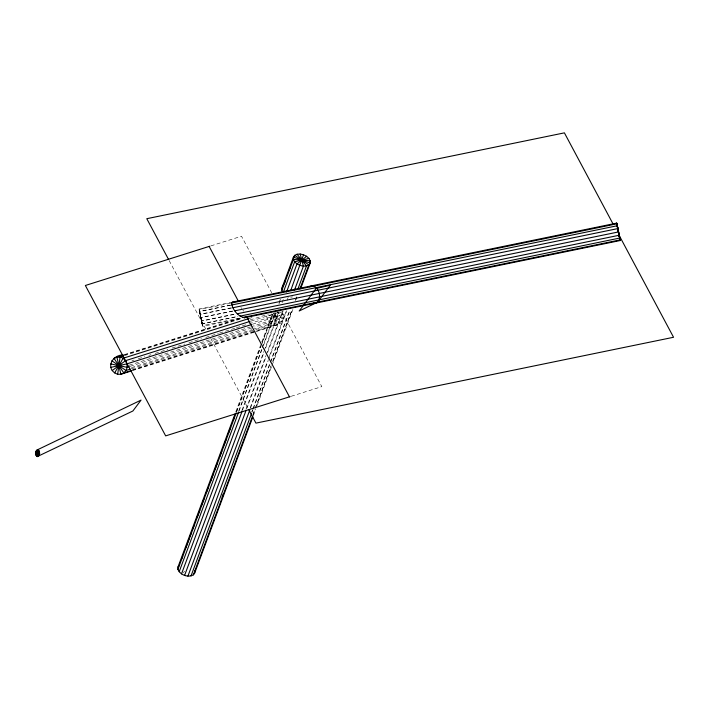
<?xml version="1.0" encoding="UTF-8"?>
<svg xmlns="http://www.w3.org/2000/svg" width="709" height="709" viewBox="0 0 709 709"><rect width="100%" height="100%" fill="white"/><g stroke="black" fill="none" stroke-linecap="round" stroke-linejoin="round"><path stroke-width="0.53" stroke-dasharray="3.54 2.66" d="M275.473 313.112L273.807 325.014L255.869 330.678M235.787 411.849L272.424 313.511M236.434 411.787L260.779 346.426M262.33 342.279L273.151 313.236M236.673 411.672L261.027 346.293M261.417 345.256L273.399 313.086M238.72 410.945L261.869 348.801M262.25 347.773L275.376 312.554M279.231 302.202L280.392 299.092M239.11 410.883L261.922 349.643M263.473 345.487L275.455 313.307M278.938 303.966L280.489 299.818M241.875 410.582L263.89 351.487M264.271 350.45L278.566 312.084M282.04 302.752L283.591 298.604M242.531 410.103L264.156 352.054M265.698 347.906L279.222 311.623M245.952 409.315L266.026 355.439M266.407 354.403L282.625 310.879M246.821 408.366L266.15 356.485M267.701 352.329L283.166 310.826M287.03 300.448L288.191 297.337M250.233 407.595L267.63 360.925M269.562 355.732L286.56 310.099M250.507 408.145L268.286 360.447M268.667 359.41L286.826 310.666M251.73 411.991L252.501 409.917M252.891 408.88L269.872 363.3M270.253 362.264L289.556 310.471M251.899 412.523L253.051 409.421M253.441 408.384L270.395 362.875M270.785 361.838L290.052 310.125M252.998 414.313L254.93 409.137M255.32 408.1L271.148 365.614M272.69 361.475L291.993 309.665M295.467 300.341L297.009 296.194M252.856 415.244L255.169 409.022M255.559 407.985L271.006 366.526M272.93 361.351L292.241 309.523M295.715 300.199L297.257 296.052M253.29 415.749L255.603 409.536M257.145 405.397L271.795 366.074M272.176 365.038L293.003 309.159M278.734 309.922L270.767 323.712L252.838 329.366M183.108 572.615L184.712 571.348M291.213 396.278L321.815 386.627L281.659 311.428L268.383 321.283L251.5 326.61M292.525 296.894L290.708 297.231M210.91 245.881L241.503 236.23L271.751 292.87M124.252 354.642L240.307 318.022M124.5 354.97L240.555 318.359M124.305 355.626L241.414 318.678M248.673 318.651L252.891 317.322M249.958 319.989L266.841 314.663L283.192 318.049L282.111 321.23L279.949 323.676L277.033 325.006L132.494 370.603M251.066 321.08L279.55 312.093M131.963 360.713L134.072 360.048M138.29 358.719L144.618 356.716M148.837 355.386L150.946 354.722M155.165 353.392L167.829 349.395M172.048 348.066L184.712 344.069M188.931 342.739L201.586 338.742M205.814 337.413L218.469 333.416M219.524 333.088L235.353 328.09M236.407 327.762L248.008 324.102M249.063 323.765L267.001 318.111L283.042 314.601L283.192 318.049L254.708 327.035M252.439 324.252L283.042 314.601L281.659 311.428M129.118 365.224L250.445 326.946M130.217 366.305L253.654 327.363M131.511 367.643L251.784 329.703M131.245 368.831L254.682 329.889M255.736 329.552L282.111 321.23L271.476 313.919M132.432 369.619L254.815 331.006M132.246 370.275L254.628 331.661M255.683 331.333L279.949 323.676L273.169 313.608M232.579 302.078L199.069 308.964L202.641 326.362L241.22 318.438M230.531 303.239L199.132 309.594L202.641 326.362L199.069 308.964L202.579 325.741M230.522 305.065L199.459 311.446L202.26 323.88L237.905 316.551M230.62 305.224L199.734 311.579L201.985 323.756L237.745 316.4M231.099 307.857L200 314.247L201.719 321.08L235.184 314.202M231.719 307.972L200.355 314.415L201.365 320.911L234.573 314.087M232.632 311.003L200.665 317.57L232.676 311.251M239.323 318.181L202.437 325.67L199.282 309.656M240.954 307.564L241.751 308.477M242.974 310.179L243.595 311.145M169.141 260.558L206.558 330.642M210.715 338.432L248.141 408.517M274.126 312.509L277.033 325.006C271.157 326.14 266.035 320.362 266.841 314.663"/><path stroke-width="1.06" d="M252.9 416.786L194.683 573.04L193.389 574.857C188.053 577.941 180.228 575.034 177.915 569.398L177.932 567.129L235.016 413.923M194.683 573.04L194.709 570.772M37.222 456.614L37.869 449.861L37.036 449.993L35.734 451.642L35.485 454.23L37.222 456.614L132.884 410.998L141.056 400.098L37.036 449.993L38.056 456.481L39.642 453.565L39.252 451.084L37.869 449.861M131.44 370.94L120.885 374.263L117.667 374.281L120.087 356.955L123.251 355.953M282.528 292.551L281.907 290.265L282.457 286.596L283.999 283.795M300.527 288.12L300.767 286.516M281.686 288.669L293.429 257.145L294.722 255.329L297.098 254.239L300.191 254.035L303.532 254.761L290.867 290.132M117.667 374.281C104.95 369.752 111.375 354.819 123.198 354.97M36.451 456.233L38.649 450.242M181.557 559.091L182.709 555.971M185.802 547.676L186.963 544.565M187.734 542.491L188.895 539.381M190.056 536.261L191.217 533.15M192.759 529.003L193.92 525.892M197.013 517.597L199.716 510.329M201.267 506.182L203.97 498.923M206.292 492.693L208.224 487.508M210.538 481.287L213.249 474.029M214.792 469.872L217.495 462.614M219.817 456.392L221.749 451.199M224.071 444.977L226.003 439.793M228.316 433.571L230.638 427.341M233.341 420.082L234.502 416.972M285.514 280.064L284.362 283.148L284.734 282.811M289.352 269.757L290.504 266.664M293.57 258.422L294.722 255.329L308.876 264.874L299.916 288.935M177.915 569.398L236.292 412.709M281.907 290.265L293.402 259.414L293.429 257.145L310.179 263.057L300.705 288.483M179.164 571.764L238.72 411.92M283.573 291.541L294.66 261.781L293.402 259.414L310.196 260.788L310.179 263.057L308.876 264.874C304.241 267.639 298.099 265.547 294.66 261.781L308.947 258.422L310.196 260.788L309.452 262.791M181.513 573.882L242.141 411.14M286.56 291.922L297 263.899L306.607 256.303L308.947 258.422M184.579 575.424L246.05 410.44M187.92 576.142L249.736 410.219M294.545 289.946L303.408 266.159L300.191 254.035M191.013 575.947L251.509 413.56M298.117 288.474L306.501 265.964L297.098 254.239M222.121 497.204L223.273 494.102M193.389 574.857L252.466 416.28M114.628 372.969L123.127 358.258L248.673 318.651M177.932 567.129L179.235 565.312M35.84 455.391L39.252 451.084M231.604 303.018L232.579 302.078L616.679 223.113L616.892 223.814L620.26 240.519L244.437 317.774C237.94 316.365 232.277 309.585 231.604 303.018L616.892 223.814L618.47 231.816L617.823 229.255M244.437 317.774L245.225 317.012M112.235 370.541L125.511 360.686L250.011 321.416M309.603 286.799L311.437 285.86L313.839 286.108C319.378 288.891 321.496 297.284 317.446 302.123L315.345 303.195L313.387 303M35.485 454.23L39.607 452.253M209.855 246.209L85.364 285.488L165.667 435.884L290.158 396.615M123.446 355.298L113.954 358.293L123.8 372.934L131.192 370.603M251.385 324.589L126.893 363.868L110.861 367.368M129.162 366.642L127.053 367.306L110.701 363.93M130.19 369.159L125.972 370.488L123.8 372.934L120.885 374.263L116.87 356.964C124.084 355.519 129.579 364.373 125.972 370.488L111.783 360.739M231.683 305.003L617.344 225.728L618.47 231.816L617.069 225.595M232.8 307.75L617.964 228.564L618.47 231.816L616.679 223.113L618.47 231.816M234.785 310.817L618.665 231.905L617.947 230.062M237.338 313.75L619.329 235.228L618.682 232.667M240.067 316.108L619.87 238.029L618.7 232.853L619.852 238.818M242.558 317.517L620.198 239.89L618.682 232.827M232.579 302.078L234.608 302.415M35.45 452.909L39.642 453.565M303.532 254.761L306.607 256.303M35.734 451.642L39.358 454.832M613.258 224.354L564.399 132.858L146.79 218.7L168.618 259.583M618.461 234.085L673.55 337.271L255.94 423.122L248.664 409.492M209.146 246.431L238.348 301.121M246.697 316.755L289.458 396.836M36.292 450.614L38.8 455.86M620.047 239.819L620.26 240.519L618.665 232.782M618.975 235.06L619.595 237.905L618.275 231.728M617.247 226.534L617.61 228.404M316.054 288.536L299.207 310.985L317.588 302.176L330.341 285.169L316.054 288.536"/></g></svg>
